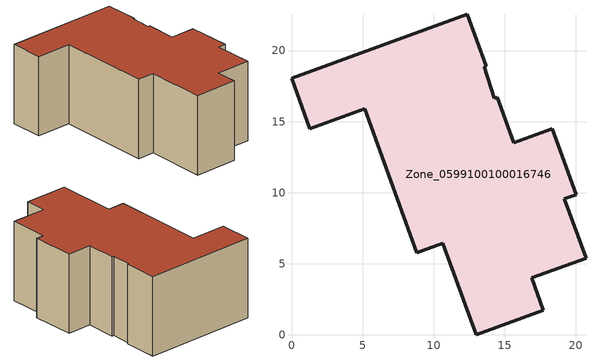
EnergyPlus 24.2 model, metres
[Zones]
Zone_0599100100016746
 floor ground (C_G): 12.36,22.55 13.69,18.91 13.55,18.86 14.27,16.64 14.48,16.72 15.65,13.5 18.37,14.48 20.04,9.87 19.2,9.56 20.73,5.39 16.91,4 17.73,1.73 12.99,0 10.65,6.44 8.81,5.79 5.15,15.89 1.3,14.48 0,18.05 z0
 wall outside (C_F): 10.65,6.44 12.99,0 17.73,1.73 16.91,4 20.73,5.39 19.2,9.56 20.04,9.87 18.37,14.48 15.65,13.5 14.48,16.72 14.27,16.64 13.55,18.86 13.69,18.91 12.36,22.55 0,18.05 1.3,14.48 5.15,15.89 8.81,5.79 10.65,6.44 z0:9.1
 roof outside (C_R): 12.36,22.55 0,18.05 1.3,14.48 5.15,15.89 8.81,5.79 10.65,6.44 12.99,0 17.73,1.73 16.91,4 20.73,5.39 19.2,9.56 20.04,9.87 18.37,14.48 15.65,13.5 14.48,16.72 14.27,16.64 13.55,18.86 13.69,18.91 z9.1
[BUILDING]
Pand.0599100100016746: North Axis=0; Terrain=City; Loads Convergence Tolerance Value=0.04; Temperature Convergence Tolerance Value=0.4; Solar Distribution=FullExterior; Maximum Number of Warmup Days=25; Minimum Number of Warmup Days=1
[Site:Location]
Rotterdam.The.Hague.AP_ZH_NLD Design_Conditions: Latitude=51.96; Longitude=4.45; Time Zone=1; Elevation=-4.5
[SITE:GROUNDTEMPERATURE:BUILDINGSURFACE]
18, 18, 18, 18, 18, 18, 18, 18, 18, 18, 18, 18
[MATERIAL] Thermal Absorptance=0.9; Solar Absorptance=0.7; Visible Absorptance=0.7
Name | Roughness | Thickness | Conductivity | Density | Specific Heat
G.D.2015-2018 | MediumSmooth | 0.15 | 0.0428571 | 540 | 1210
F.D.2015-2018 | Rough | 0.3 | 0.0666667 | 1920 | 840
R.D.2015-2018 | MediumRough | 0.2 | 0.0333333 | 1500 | 1000
[CONSTRUCTION]
C_G: G.D.2015-2018
C_F: F.D.2015-2018
C_R: R.D.2015-2018
[ZONE]
Zone_0599100100016746: Type=1; Multiplier=1; Ceiling Height=Autocalculate; Volume=Autocalculate; Floor Area=autocalculate; Part of Total Floor Area=Yes
[ZONEINFILTRATION:DESIGNFLOWRATE]
Infil_Zone_0599100100016746: Zone or ZoneList or Space or SpaceList=Zone_0599100100016746; Schedule=AlwaysOn; Design Flow Rate Calculation Method=Flow/Area; Flow Rate per Floor Area=0.0021; Constant Term Coefficient=1; Temperature Term Coefficient=0; Velocity Term Coefficient=0; Velocity Squared Term Coefficient=0
[HVACTEMPLATE:ZONE:IDEALLOADSAIRSYSTEM]
Zone_0599100100016746: Maximum Heating Supply Air Temperature=50; Minimum Cooling Supply Air Temperature=13; Maximum Heating Supply Air Humidity Ratio=0.0156; Minimum Cooling Supply Air Humidity Ratio=0.0077; Heating Limit=NoLimit; Cooling Limit=NoLimit; Dehumidification Control Type=ConstantSensibleHeatRatio; Cooling Sensible Heat Ratio=0.7; Dehumidification Setpoint=60; Humidification Control Type=None; Humidification Setpoint=30; Outdoor Air Method=None; Outdoor Air Flow Rate per Person=0.00944; Outdoor Air Flow Rate per Zone Floor Area=0; Outdoor Air Flow Rate per Zone=0; Demand Controlled Ventilation Type=None; Outdoor Air Economizer Type=NoEconomizer; Heat Recovery Type=None; Sensible Heat Recovery Effectiveness=0.7; Latent Heat Recovery Effectiveness=0.65
[ZONECONTROL:THERMOSTAT]
ThermostatControl_Zone_0599100100016746: Zone or ZoneList=Zone_0599100100016746; Control Type Schedule=DualSetpointControlType; Control 1=Thermostat_Zone_0599100100016746; Temperature Difference Between Cutout And Setpoint=0
[THERMOSTATSETPOINT:DUALSETPOINT]
Thermostat_Zone_0599100100016746: Heating Setpoint Temperature Schedule=HeatingSetpoint_Zone_0599100100016746; Cooling Setpoint Temperature Schedule=CoolingSetpoint_Zone_0599100100016746
[SCHEDULE:COMPACT]
HeatingSetpoint_Zone_0599100100016746: Through: 12/31, For: AllDays, Until: 24:00, 21
CoolingSetpoint_Zone_0599100100016746: Through: 12/31, For: AllDays, Until: 24:00, 24
DualSetpointControlType: Through: 12/31, For: AllDays, Until: 24:00, 4
AlwaysOn: Through: 12/31, For: AllDays, Until: 24:00, 1
